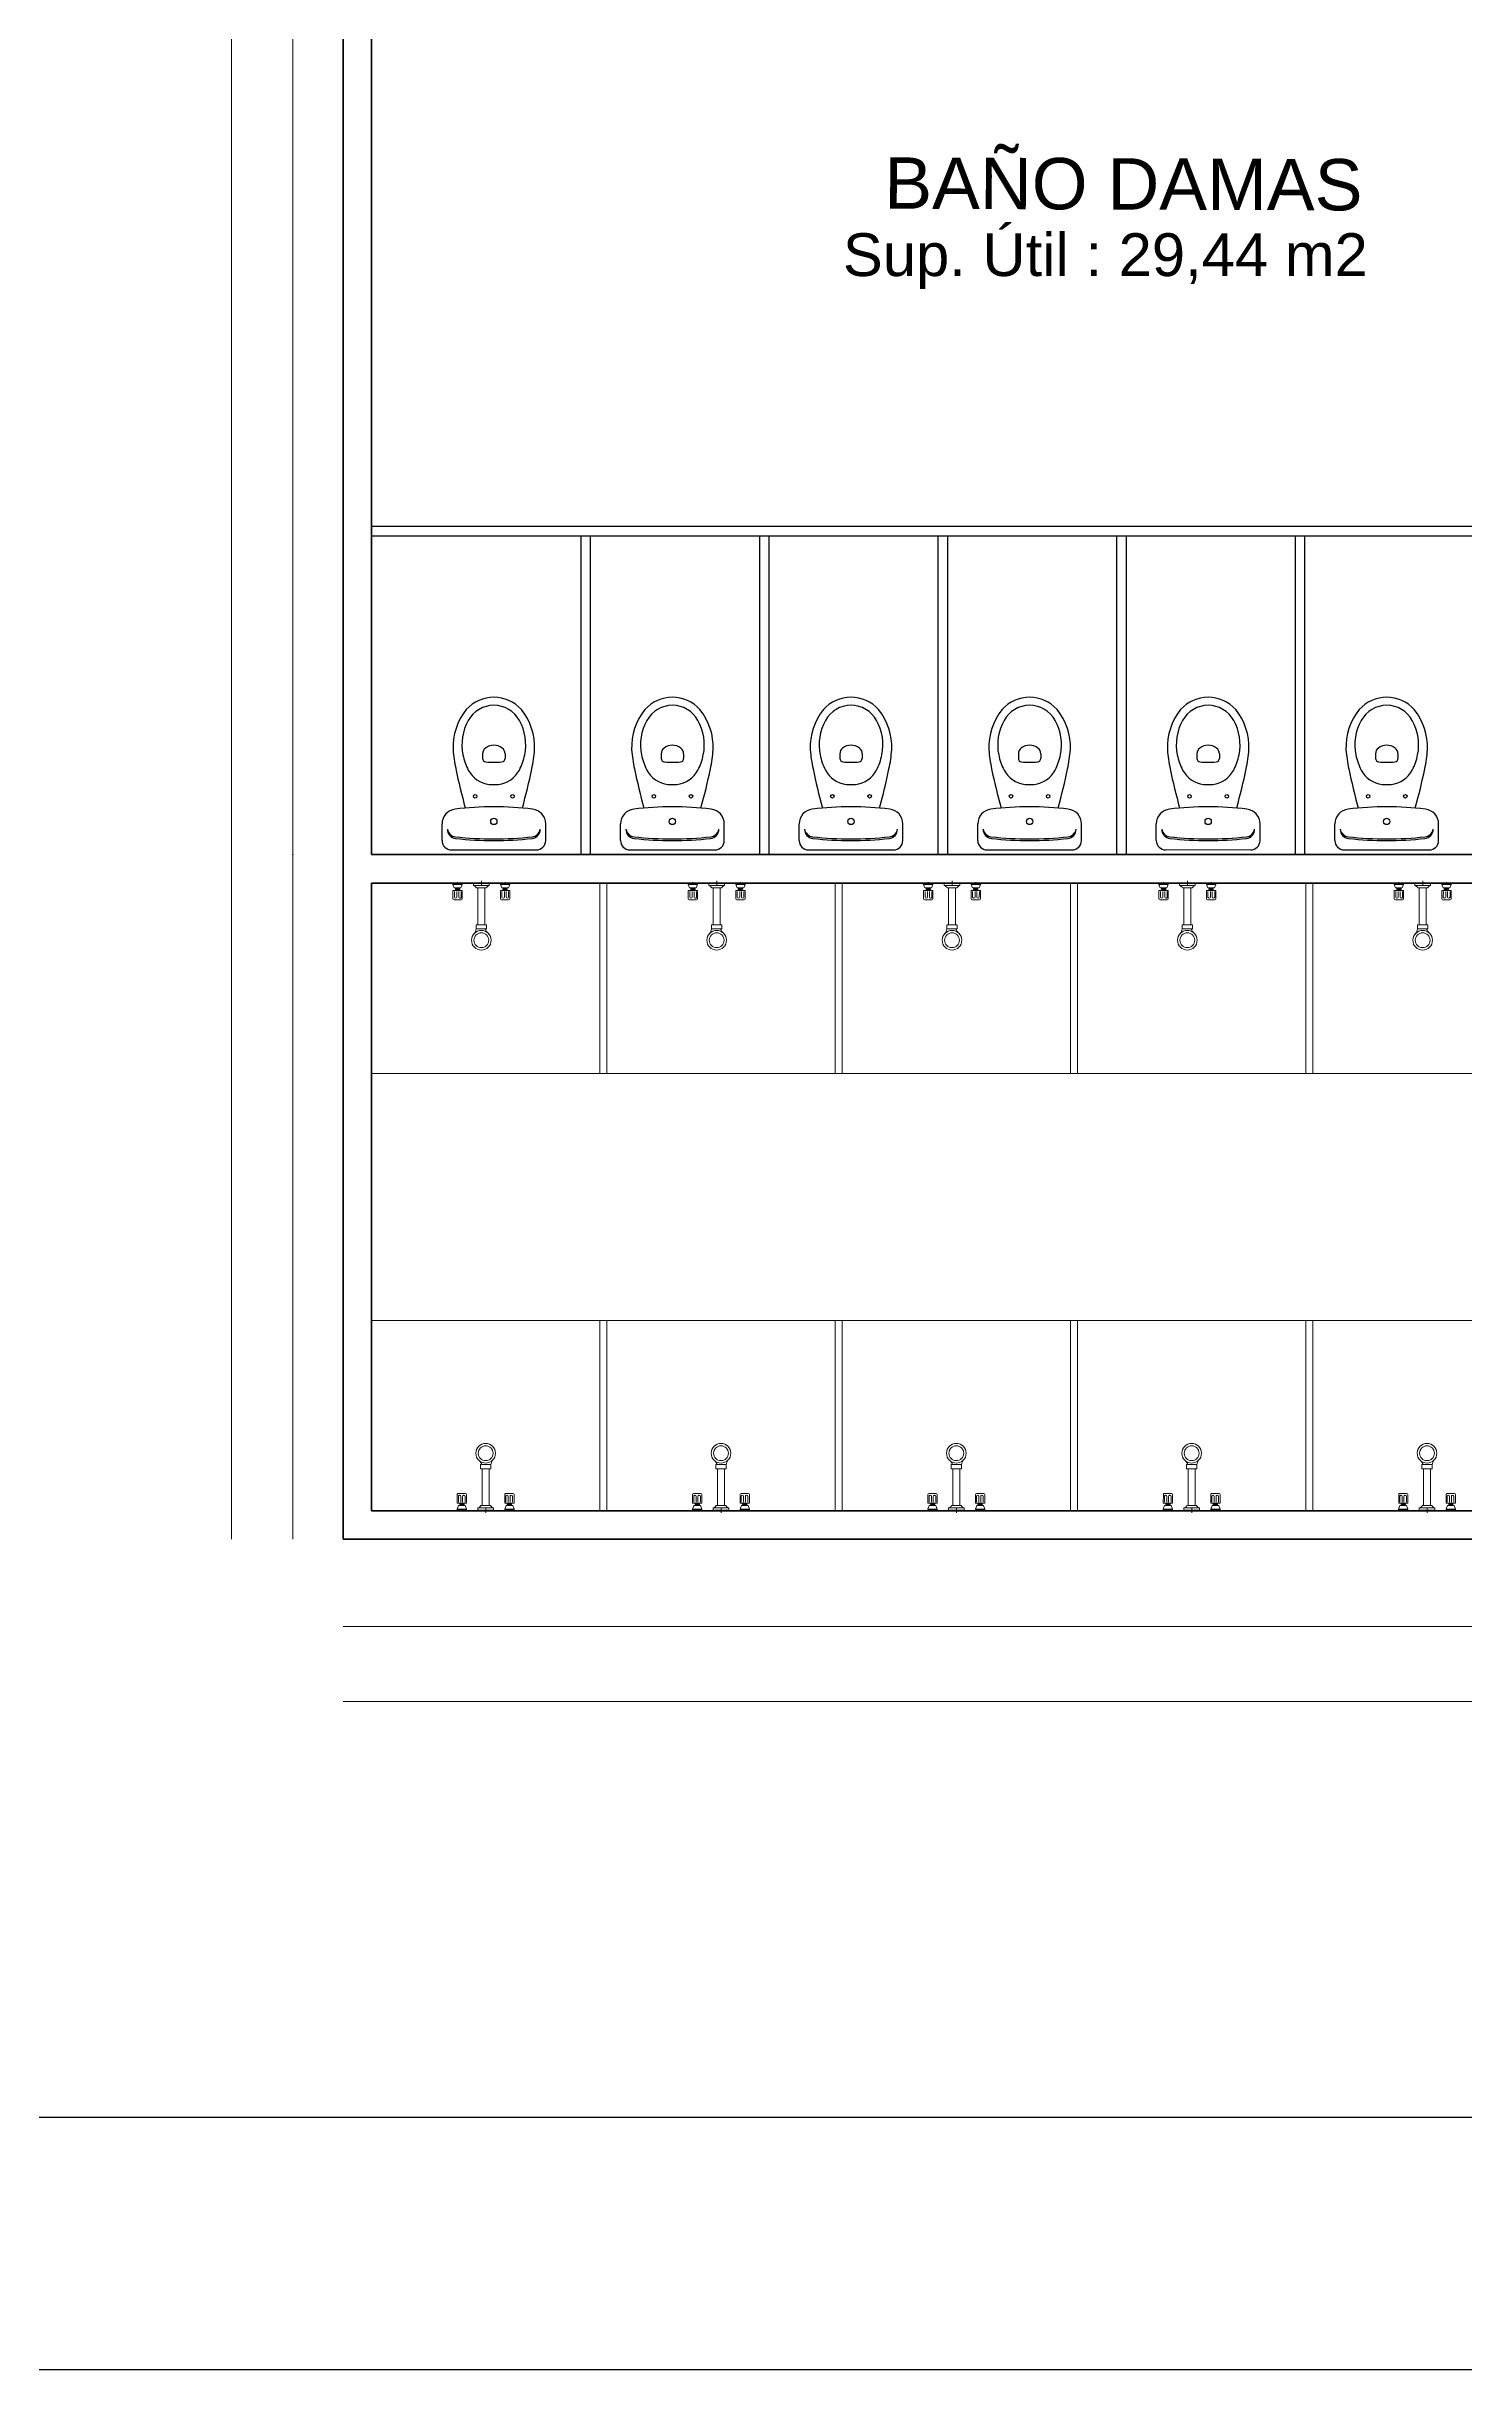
# Model space of a CAD drawing. Header units: inches. Extents: x -955375 to 106222, y -96450 to 64845.
# Drawn here: x 9387 to 15489, y 0 to 9996 of the extents above; entities that cross this region are included whole.
import ezdxf

# ---------------------------------------------------------------- set-up
doc = ezdxf.new("R2010")
doc.units = ezdxf.units.IN
doc.header["$MEASUREMENT"] = 0
doc.linetypes.add('CONTINUA', pattern=[0])
for name, color, linetype, lineweight in [('0.13', 109, 'Continuous', 13), ('ACHUTECH', 24, 'Continuous', 18), ('muebles', 7, 'Continuous', 18)]:
    doc.layers.add(name, color=color, linetype=linetype, lineweight=lineweight)
for name, color, linetype in [('023_MUROS_2', 7, 'Continuous'), ('101_FORMATO_E', 7, 'Continuous'), ('A_TEXTOLOCAL', 3, 'Continuous'), ('DIBUJO', 2, 'Continuous')]:
    doc.layers.add(name, color=color, linetype=linetype)
doc.styles.get("Standard").update_dxf_attribs({"font": 'isocp2.shx'})
doc.styles.add('TEXTO-100', font='romans.shx', dxfattribs={"height": 0.15})
doc.dimstyles.new('SUPERPEQUEÑA', dxfattribs={"dimtxt": 0.1, "dimasz": 0.05, "dimexe": 0.1, "dimexo": 0.15, "dimgap": 0.05, "dimtad": 1, "dimzin": 0, "dimdsep": 46, "dimtxsty": 'Standard', "dimblk1": 'CRUZZ', "dimblk2": 'CRUZZ', "dimsah": 1, "dimcen": 0.03, "dimse1": 1, "dimse2": 1, "dimclrd": 109, "dimclre": 4, "dimclrt": 173, "dimadec": 0, "dimazin": 0, "dimtfac": 1, "dimtix": 1, "dimtmove": 1, "dimatfit": 3, "dimldrblk": 'CRUZZ', "dimfxl": 1, "dimtolj": 1, "dimtzin": 0, "dimlwd": -1, "dimarcsym": 0})

# ---------------------------------------------------------------- blocks, each defined once
blk = doc.blocks.new('A$C06D66FD6')
at = {"layer": '0.13', "color": 7}
for p, q in [((0.0153452460000381, 0.2388521839406508), (0.0103444857850264, 0.2388500756006522)), ((0.0103452464444445, 0.2388500759213343), (0.0103616146290051, 0.2000264679302006)), ((0.0153616141845987, 0.2000285759494886), (0.0103616146290051, 0.2000264679302006)), ((0.0153452460000381, 0.2388521839406508), (0.0153616141845987, 0.2000285759494886)), ((0.0303444857850082, 0.2054843606889278), (0.0303444857850082, 0.2334469920859874)), ((0.0341524651237251, 0.2273445234032749), (0.0303444857850082, 0.2273445234032749)), ((0.0341524651237251, 0.2113445234032838), (0.0303444857850082, 0.2113445234032838)), ((0.0371524651237678, 0.2283445234032797), (0.0341524651237251, 0.2283445234032797)), ((0.0341524651237251, 0.2283445234032797), (0.0341524651237251, 0.210344523403279)), ((0.0371524651237678, 0.210344523403279), (0.0341524651237251, 0.210344523403279)), ((0.0371524651237678, 0.2283445234032797), (0.0371524651237678, 0.210344523403279)), ((0.040704661469249, 0.2233445234032843), (0.0371524651237678, 0.2233445234032558)), ((0.0407026490005365, 0.2153445234032745), (0.0371524651237678, 0.2153445234032745)), ((0.0406987913582953, 0.2000095573011436), (0.0407085191114902, 0.2386794895054152)), ((0.0204094580935816, 0.1194294695423821), (-1.584094889e-06, 0.1194294695423821)), ((0.0204094580935816, 0.1524393231523504), (0.0104094580935907, 0.1524393231523504)), ((0.0104094580935907, 0.1524393231523504), (0.0104094580935907, 0.0864196159324138)), ((0.0204094580935816, 0.1524393231523504), (0.0204094580935816, 0.0864196159324138)), ((0.0304094580935726, 0.1394294695423923), (0.0304094580935726, 0.0994294695423719)), ((0.1853336575297817, 0.1344294695423969), (0.0304094580935726, 0.1344294695423684)), ((0.1853336575297817, 0.1044294695423957), (0.0304094580935726, 0.1044294695423957)), ((0.1853336575297817, 0.0995781217561955), (0.1853336575297817, 0.1395781217561876)), ((0.1881077657687911, 0.1417724560821796), (0.2006755105919638, 0.1417724560821796)), ((0.2026755105850952, 0.0990864830025657), (0.2026755105920301, 0.1397724560821985)), ((0.0153452460000381, 0.0388521839406622), (0.0103444857850264, 0.0388500756006351)), ((0.0103452464444445, 0.0388500759213457), (0.0103616146290051, 2.64679301836e-05)), ((0.0153616141845987, 2.85759495e-05), (0.0103616146290051, 2.64679301836e-05)), ((0.0204094580935816, 0.0864196159324138), (0.0104094580935907, 0.0864196159324138)), ((0.0153452460000381, 0.0388521839406622), (0.0153616141845987, 2.85759495e-05)), ((0.0303444857850082, 0.0054843606889108), (0.0303444857850082, 0.0334469920859704)), ((0.0341524651237251, 0.0273445234032863), (0.0303444857850082, 0.0273445234032863)), ((0.0341524651237251, 0.0113445234032668), (0.0303444857850082, 0.0113445234032952)), ((0.0371524651237678, 0.0283445234032911), (0.0341524651237251, 0.0283445234032627)), ((0.0341524651237251, 0.0283445234032911), (0.0341524651237251, 0.010344523403262)), ((0.0371524651237678, 0.010344523403262), (0.0341524651237251, 0.010344523403262)), ((0.0371524651237678, 0.0283445234032911), (0.0371524651237678, 0.010344523403262)), ((0.040704661469249, 0.0233445234032672), (0.0371524651237678, 0.0233445234032672)), ((0.0407026490005365, 0.0153445234032859), (0.0371524651237678, 0.0153445234032859)), ((0.0406987913582953, 9.5573011549e-06), (0.0407085191114902, 0.0386794895053981)), ((0.1876293627536825, 0.0970864830094058), (0.2006755105851425, 0.0970864830025562))]:
    blk.add_line(p, q, dxfattribs=at)
for points in [[(0.0144194507129214, 0.2194294695423764), (0.0063336800781144, 0.2194294695424048)], [(0.0153452460000381, 0.2388521839406508), (0.0303444857850082, 0.2334469920859874)], [(0.0153616141845987, 0.2000285759494886), (0.0303444857850082, 0.2054843606889278)], [(0.0144194507129214, 0.0194294695423878), (0.0063336800781144, 0.0194294695423878)], [(0.0153452460000381, 0.0388521839406622), (0.0303444857850082, 0.0334469920859704)], [(0.0153616141845987, 2.85759495e-05), (0.0303444857850082, 0.0054843606889108)]]:
    blk.add_lwpolyline(points, dxfattribs=at)
for points in [[(0.0407085191114902, 0.2386794895054152), (0.0762085179882206, 0.2386705591761427, -0.4142135623730951), (0.0807073858322838, 0.2341694273049484), (0.0806999221061915, 0.2044994948159058, -0.4142135623730951), (0.0761987902350256, 0.2000006269718995), (0.0406987913582953, 0.2000095573011436)], [(0.0450769353146825, 0.2063081881659343), (0.06879566437407901, 0.2063022215161254, 0.4142135623730951), (0.0736968968560632, 0.2112009887240731), (0.0736969471678322, 0.2114009887177701, 0.4142135623730951), (0.0687981799597992, 0.2163022211997259), (0.0450794509004027, 0.2163081878495063)], [(0.0450814789192009, 0.224370003195105), (0.0688002079785974, 0.2243640365453245, 0.4142135623730951), (0.0737014404605816, 0.2292628037532722), (0.0737014907723506, 0.2294628037469408, 0.4142135623730951), (0.0688027235643176, 0.2343640362288966), (0.0450839945049211, 0.234370002878677)], [(0.0407085191114902, 0.0386794895053981), (0.0762085179882206, 0.038670559176154, -0.4142135623730951), (0.0807073858322838, 0.0341694273049598), (0.0806999221061915, 0.0044994948159172, -0.4142135623730951), (0.0761987902350256, 6.269718824e-07), (0.0406987913582953, 9.5573011549e-06)], [(0.0450769353146825, 0.0063081881659173), (0.06879566437407901, 0.0063022215161368, 0.4142135623730951), (0.0736968968560632, 0.0112009887240845), (0.0736969471678322, 0.0114009887177531, 0.4142135623730951), (0.0687981799597992, 0.0163022211997088), (0.0450794509004027, 0.0163081878495177)], [(0.0450814789192009, 0.0243700031951164), (0.0688002079785974, 0.0243640365453075, 0.4142135623730951), (0.0737014404605816, 0.0292628037532836), (0.0737014907723506, 0.0294628037469238, 0.4142135623730951), (0.0688027235643176, 0.0343640362288795), (0.0450839945049211, 0.0343700028786884)]]:
    blk.add_lwpolyline(points, format="xyb", dxfattribs=at)
for radius in [0.0412174756254081, 0.0312174756254081]:
    blk.add_circle((0.2505044091553827, 0.1194294695423821), radius, dxfattribs=at)
for centre, radius, start, end in [((0.0415648355507301, 0.158352197455315), 0.0219661575583629, 195.6155429403663, 239.4796856141413), ((0.0415648355507301, 0.080506741629506), 0.0219661575583043, 120.5203143858586, 164.3844570596337), ((0.1878336575297226, 0.0995781217561955), 0.0025000000000052, 180.0000000003255, 265.3126818759688), ((0.1878336575297226, 0.1392875285835657), 0.0025000000000028, 83.70524645722118, 173.3250060292484), ((0.2006755105919638, 0.13977245608217), 0.002, 0, 90), ((0.2006755105851425, 0.0990864830025657), 0.002, 270, 0), ((0.1924913923934355, 0.1714756175091168), 0.0369611630811287, 285.9939381075587, 316.861399565315), ((0.19825644632067, 0.0600234460994784), 0.0380334527270173, 52.18313136453732, 83.32779744678824)]:
    blk.add_arc(centre, radius, start, end, dxfattribs=at)
blk = doc.blocks.new('CRUZ')
at = {"layer": 'DIBUJO', "color": 7, "lineweight": -3}
for p, q in [((-0.2186156304733231, 0), (0.2186156304733231, 0)), ((0, 0.2186156304733231), (0, -0.2186156304733231))]:
    blk.add_line(p, q, dxfattribs=at)
at = {"layer": 'DIBUJO', "color": 7, "lineweight": -3, "const_width": 0.05}
blk.add_lwpolyline([(-0.025000000000091, 0, 1), (0.025000000000091, 0, 1)], format="xyb", close=True, dxfattribs=at)
blk = doc.blocks.new('CRUZZ')
at = {"layer": 'DIBUJO', "color": 3, "xscale": 10, "yscale": 10, "zscale": 10}
blk.add_blockref('CRUZ', (0, 0), dxfattribs=at)
blk = doc.blocks.new('*D223')
at = {"layer": 'ACHUTECH', "color": 7, "ltscale": 500, "transparency": 16777216}
blk.add_line((10663.15776349277, 3196.52165224497), (10785.79751003463, 3196.52165224497), dxfattribs=at)
at = {"layer": 'Defpoints', "color": 0, "linetype": 'CONTINUA', "ltscale": 500, "transparency": 16777216}
for p in [(10785.84751003463, 3695.17576956925), (10663.10776349278, 3572.43602302728), (10785.84751003463, 3196.52165224497)]:
    blk.add_point(p, dxfattribs=at)
at = {"layer": 'ACHUTECH', "color": 7, "linetype": 'CONTINUA', "ltscale": 500, "transparency": 16777216, "xscale": 0.05, "yscale": 0.05, "zscale": 0.05, "rotation": 180}
blk.add_blockref('CRUZZ', (10663.10776349278, 3196.52165224497), dxfattribs=at)
at = {"layer": 'ACHUTECH', "color": 7, "linetype": 'CONTINUA', "ltscale": 500, "transparency": 16777216, "xscale": 0.05, "yscale": 0.05, "zscale": 0.05}
blk.add_blockref('CRUZZ', (10785.84751003463, 3196.52165224497), dxfattribs=at)
at = {"layer": 'ACHUTECH', "color": 7, "linetype": 'CONTINUA', "lineweight": 13, "ltscale": 500, "transparency": 16777216, "insert": (10724.4776367637, 3196.61666700875), "char_height": 0.15, "attachment_point": 5}
blk.add_mtext('\\A1;122.74', dxfattribs=at)
blk = doc.blocks.new('*D224')
at = {"layer": 'ACHUTECH', "color": 7, "ltscale": 500, "transparency": 16777216}
blk.add_line((10785.89751003463, 3196.52165224497), (18866.16415738095, 3196.52165224497), dxfattribs=at)
at = {"layer": 'Defpoints', "color": 0, "linetype": 'CONTINUA', "ltscale": 500, "transparency": 16777216}
for p in [(10785.84751003463, 3695.17576956925), (18866.21415738095, 3695.17576956925), (18866.21415738095, 3196.52165224497)]:
    blk.add_point(p, dxfattribs=at)
at = {"layer": 'ACHUTECH', "color": 7, "linetype": 'CONTINUA', "ltscale": 500, "transparency": 16777216, "xscale": 0.05, "yscale": 0.05, "zscale": 0.05, "rotation": 180}
blk.add_blockref('CRUZZ', (10785.84751003463, 3196.52165224497), dxfattribs=at)
at = {"layer": 'ACHUTECH', "color": 7, "linetype": 'CONTINUA', "ltscale": 500, "transparency": 16777216, "xscale": 0.05, "yscale": 0.05, "zscale": 0.05}
blk.add_blockref('CRUZZ', (18866.21415738095, 3196.52165224497), dxfattribs=at)
at = {"layer": 'ACHUTECH', "color": 7, "linetype": 'CONTINUA', "lineweight": 13, "ltscale": 500, "transparency": 16777216, "insert": (14826.03083370779, 3196.61665224497), "char_height": 0.15, "attachment_point": 5}
blk.add_mtext('\\A1;8080.37', dxfattribs=at)
blk = doc.blocks.new('*D228')
at = {"layer": 'ACHUTECH', "color": 7, "ltscale": 500, "transparency": 16777216}
blk.add_line((10663.15776349277, 2874.553897418496), (26268.3937050831, 2874.553897418496), dxfattribs=at)
at = {"layer": 'Defpoints', "color": 0, "linetype": 'CONTINUA', "ltscale": 500, "transparency": 16777216}
for p in [(10663.10776349278, 3572.43602302728), (26268.4437050831, 3572.43602302728), (26268.4437050831, 2874.553897418496)]:
    blk.add_point(p, dxfattribs=at)
at = {"layer": 'ACHUTECH', "color": 7, "linetype": 'CONTINUA', "ltscale": 500, "transparency": 16777216, "xscale": 0.05, "yscale": 0.05, "zscale": 0.05, "rotation": 180}
blk.add_blockref('CRUZZ', (10663.10776349278, 2874.553897418496), dxfattribs=at)
at = {"layer": 'ACHUTECH', "color": 7, "linetype": 'CONTINUA', "ltscale": 500, "transparency": 16777216, "xscale": 0.05, "yscale": 0.05, "zscale": 0.05}
blk.add_blockref('CRUZZ', (26268.4437050831, 2874.553897418496), dxfattribs=at)
at = {"layer": 'ACHUTECH', "color": 7, "linetype": 'CONTINUA', "lineweight": 13, "ltscale": 500, "transparency": 16777216, "insert": (18465.77573428794, 2874.648897418496), "char_height": 0.15, "attachment_point": 5}
blk.add_mtext('\\A1;15605.34', dxfattribs=at)
blk = doc.blocks.new('*D229')
at = {"layer": 'ACHUTECH', "color": 7, "ltscale": 500, "transparency": 16777216}
blk.add_line((10446.83565404672, 3572.486023027282), (10446.83565404672, 3695.125769569252), dxfattribs=at)
at = {"layer": 'Defpoints', "color": 0, "linetype": 'CONTINUA', "ltscale": 500, "transparency": 16777216}
for p in [(10446.83565404672, 3695.175769569252), (10785.84751003417, 3695.175769569252), (10663.10776349278, 3572.436023027281)]:
    blk.add_point(p, dxfattribs=at)
at = {"layer": 'ACHUTECH', "color": 7, "linetype": 'CONTINUA', "ltscale": 500, "transparency": 16777216, "xscale": 0.05, "yscale": 0.05, "zscale": 0.05}
for p, rotation in [((10446.83565404672, 3695.175769569252), 90), ((10446.83565404672, 3572.436023027281), 270)]:
    blk.add_blockref('CRUZZ', p, dxfattribs=dict(at, rotation=rotation))
at = {"layer": 'ACHUTECH', "color": 7, "linetype": 'CONTINUA', "lineweight": 13, "ltscale": 500, "transparency": 16777216, "insert": (10446.74063928294, 3633.805896298263), "char_height": 0.15, "attachment_point": 5, "rotation": 90}
blk.add_mtext('\\A1;122.74', dxfattribs=at)
blk = doc.blocks.new('*D230')
at = {"layer": 'ACHUTECH', "color": 7, "ltscale": 500, "transparency": 16777216}
blk.add_line((10446.83565404672, 3695.225769569252), (10446.83565404672, 6395.400193492255), dxfattribs=at)
at = {"layer": 'Defpoints', "color": 0, "linetype": 'CONTINUA', "ltscale": 500, "transparency": 16777216}
for p in [(10446.83565404672, 6395.450193492255), (10785.84751003464, 6395.450193492255), (10785.84751003417, 3695.175769569252)]:
    blk.add_point(p, dxfattribs=at)
at = {"layer": 'ACHUTECH', "color": 7, "linetype": 'CONTINUA', "ltscale": 500, "transparency": 16777216, "xscale": 0.05, "yscale": 0.05, "zscale": 0.05}
for p, rotation in [((10446.83565404672, 6395.450193492255), 90), ((10446.83565404672, 3695.175769569252), 270)]:
    blk.add_blockref('CRUZZ', p, dxfattribs=dict(at, rotation=rotation))
at = {"layer": 'ACHUTECH', "color": 7, "linetype": 'CONTINUA', "lineweight": 13, "ltscale": 500, "transparency": 16777216, "insert": (10446.74063928294, 5045.312981530749), "char_height": 0.15, "attachment_point": 5, "rotation": 90}
blk.add_mtext('\\A1;2700.27', dxfattribs=at)
blk = doc.blocks.new('*D231')
at = {"layer": 'ACHUTECH', "color": 7, "ltscale": 500, "transparency": 16777216}
blk.add_line((10446.83565404672, 6395.500193492256), (10446.83565404672, 6518.13994003443), dxfattribs=at)
at = {"layer": 'Defpoints', "color": 0, "linetype": 'CONTINUA', "ltscale": 500, "transparency": 16777216}
for p in [(10446.83565404672, 6518.18994003443), (10785.84751003464, 6518.18994003443), (10785.84751003464, 6395.450193492255)]:
    blk.add_point(p, dxfattribs=at)
at = {"layer": 'ACHUTECH', "color": 7, "linetype": 'CONTINUA', "ltscale": 500, "transparency": 16777216, "xscale": 0.05, "yscale": 0.05, "zscale": 0.05}
for p, rotation in [((10446.83565404672, 6518.18994003443), 90), ((10446.83565404672, 6395.450193492255), 270)]:
    blk.add_blockref('CRUZZ', p, dxfattribs=dict(at, rotation=rotation))
at = {"layer": 'ACHUTECH', "color": 7, "linetype": 'CONTINUA', "lineweight": 13, "ltscale": 500, "transparency": 16777216, "insert": (10446.74063928294, 6456.820066763337), "char_height": 0.15, "attachment_point": 5, "rotation": 90}
blk.add_mtext('\\A1;122.74', dxfattribs=at)
blk = doc.blocks.new('*D232')
at = {"layer": 'ACHUTECH', "color": 7, "ltscale": 500, "transparency": 16777216}
blk.add_line((10446.83565404672, 6518.23994003443), (10446.83565404672, 10885.62925448582), dxfattribs=at)
at = {"layer": 'Defpoints', "color": 0, "linetype": 'CONTINUA', "ltscale": 500, "transparency": 16777216}
for p in [(10446.83565404672, 10885.67925448582), (10785.84751003499, 10885.67925448582), (10785.84751003464, 6518.18994003443)]:
    blk.add_point(p, dxfattribs=at)
at = {"layer": 'ACHUTECH', "color": 7, "linetype": 'CONTINUA', "ltscale": 500, "transparency": 16777216, "xscale": 0.05, "yscale": 0.05, "zscale": 0.05}
for p, rotation in [((10446.83565404672, 10885.67925448582), 90), ((10446.83565404672, 6518.18994003443), 270)]:
    blk.add_blockref('CRUZZ', p, dxfattribs=dict(at, rotation=rotation))
at = {"layer": 'ACHUTECH', "color": 7, "linetype": 'CONTINUA', "lineweight": 13, "ltscale": 500, "transparency": 16777216, "insert": (10446.74065404672, 8701.934597260122), "char_height": 0.15, "attachment_point": 5, "rotation": 90}
blk.add_mtext('\\A1;4367.49', dxfattribs=at)
blk = doc.blocks.new('*D240')
at = {"layer": 'ACHUTECH', "color": 7, "ltscale": 500, "transparency": 16777216}
blk.add_line((10183.45674629655, 3572.486023027282), (10183.45674629655, 11008.36900102829), dxfattribs=at)
at = {"layer": 'Defpoints', "color": 0, "linetype": 'CONTINUA', "ltscale": 500, "transparency": 16777216}
for p in [(10183.45674629655, 11008.41900102829), (10663.10776349278, 11008.41900102829), (10663.10776349278, 3572.436023027281)]:
    blk.add_point(p, dxfattribs=at)
at = {"layer": 'ACHUTECH', "color": 7, "linetype": 'CONTINUA', "ltscale": 500, "transparency": 16777216, "xscale": 0.05, "yscale": 0.05, "zscale": 0.05}
for p, rotation in [((10183.45674629655, 11008.41900102829), 90), ((10183.45674629655, 3572.436023027281), 270)]:
    blk.add_blockref('CRUZZ', p, dxfattribs=dict(at, rotation=rotation))
at = {"layer": 'ACHUTECH', "color": 7, "linetype": 'CONTINUA', "lineweight": 13, "ltscale": 500, "transparency": 16777216, "insert": (10183.36174629655, 7290.427512027781), "char_height": 0.15, "attachment_point": 5, "rotation": 90}
blk.add_mtext('\\A1;7435.98', dxfattribs=at)

msp = doc.modelspace()

# ---------------------------------------------------------------- linework, layer by layer
at = {"color": 7}
for p, q in [((17853.61124840957, 7929.697025266993), (10785.84751003463, 7929.697025266876)), ((17853.61124840957, 7888.783776419761), (10785.84751003463, 7888.783776419557)), ((11685.93898467585, 7888.783776419645), (11685.93898467585, 6518.189940034426)), ((11726.85223352314, 7888.783776419645), (11726.85223352314, 6518.189940034426)), ((12454.34093958991, 7888.783776419761), (12454.34093958991, 6518.189940034426)), ((12495.25418843719, 7888.783776419761), (12495.25418843719, 6518.189940034426)), ((13222.74289450396, 7888.783776419761), (13222.74289450396, 6518.189940034426)), ((13263.65614335078, 7888.783776419761), (13263.65614335124, 6518.189940034426)), ((13991.14484941742, 7888.783776419761), (13991.14484941742, 6518.189940034426)), ((14032.05809826436, 7888.783776419761), (14032.05809826483, 6518.189940034426)), ((14759.54680433112, 7888.783776419907), (14759.54680433112, 6518.189940034659)), ((14800.46005317841, 7888.783776419907), (14800.46005317841, 6518.189940034659)), ((11263.8465478039, 6952.677099782639), (11263.8465478039, 6932.543961181742)), ((11360.08609117695, 6952.677099782639), (11360.08609117695, 6932.543961181742)), ((12032.24850271795, 6952.677099782639), (12032.24850271795, 6932.543961181742)), ((12128.48804609088, 6952.677099782639), (12128.48804609088, 6932.543961181742)), ((12800.65045763142, 6952.677099782639), (12800.65045763142, 6932.543961181742)), ((12896.89000100469, 6952.677099782639), (12896.89000100469, 6932.543961181742)), ((13569.05241254512, 6952.677099782639), (13569.05241254512, 6932.543961181742)), ((13665.29195591828, 6952.677099782639), (13665.29195591828, 6932.543961181742)), ((14337.45436745882, 6952.677099782639), (14337.45436745882, 6932.543961181742)), ((14433.69391083175, 6952.677099782639), (14433.69391083175, 6932.543961181742)), ((15105.85632237264, 6952.677099782639), (15105.85632237264, 6932.543961181742)), ((15202.0958657458, 6952.677099782639), (15202.0958657458, 6932.543961181742)), ((11088.91112775836, 6578.746374160961), (11088.91112775836, 6650.518023048004)), ((11535.02151110341, 6578.746374160961), (11535.02151110341, 6650.518023048004)), ((11857.31308267241, 6578.746374160961), (11857.31308267241, 6650.518023048004)), ((12303.42346601734, 6578.746374160961), (12303.42346601734, 6650.518023048004)), ((12625.715037586, 6578.746374160961), (12625.715037586, 6650.518023048004)), ((13071.82542093104, 6578.746374160961), (13071.82542093104, 6650.518023048004)), ((13394.11699249947, 6578.746374160961), (13394.11699249947, 6650.518023048004)), ((13840.22737584451, 6578.746374160961), (13840.22737584451, 6650.518023048004)), ((14162.51894741317, 6578.746374160961), (14162.51894741317, 6650.518023048004)), ((14608.62933075809, 6578.746374160961), (14608.62933075809, 6650.518023048004)), ((14930.92090232722, 6578.746374160961), (14930.92090232722, 6650.518023048004)), ((15377.03128567226, 6578.746374160961), (15377.03128567226, 6650.518023048004)), ((11129.01093754663, 6538.646564458104), (11494.92170131491, 6538.646564458104)), ((11897.41289246091, 6538.646564458104), (12263.32365622907, 6538.646564458104)), ((12665.81484737438, 6538.646564458104), (13031.72561114254, 6538.646564458104)), ((13434.21680228785, 6538.646564458104), (13800.12756605624, 6538.646564458104)), ((14971.0207121156, 6538.646564458104), (15336.93147588388, 6538.646564458104))]:
    msp.add_line(p, q, dxfattribs=at)
for centre, radius in [((11231.76670009227, 6769.220470376611), 7.518714322996701), ((11392.16593888846, 6769.220470376611), 7.518714322996701), ((12000.16865500632, 6769.220470376611), 7.518714322996701), ((12160.56789380263, 6769.220470376611), 7.518714322996701), ((12768.57060991979, 6769.220470376611), 7.518714322996701), ((12928.96984871609, 6769.220470376611), 7.518714322996701), ((13536.97256483349, 6769.220470376611), 7.518714322996701), ((13697.37180362991, 6769.220470376611), 7.518714322996701), ((14305.37451974707, 6769.220470376611), 7.518714322996701), ((14465.77375854338, 6769.220470376611), 7.518714322996701), ((15073.77647466124, 6769.220470376611), 7.518714322996701), ((15234.17571345743, 6769.220470376611), 7.518714322996701), ((11311.96631943089, 6660.950984100542), 13.53368578139402), ((11311.96631943089, 6660.950984100542), 13.53368578139402), ((12080.36827434482, 6660.950984100658), 13.53368578139402), ((12080.36827434482, 6660.950984100658), 13.53368578139402), ((12848.7702292584, 6660.950984100658), 13.53368578139402), ((12848.7702292584, 6660.950984100658), 13.53368578139402), ((13617.17218417199, 6660.950984100658), 13.53368578139402), ((13617.17218417199, 6660.950984100658), 13.53368578139402), ((14385.57413908569, 6660.950984100658), 13.53368578139402), ((14385.57413908569, 6660.950984100658), 13.53368578139402), ((15153.97609399974, 6660.950984100658), 13.53368578139402), ((15153.97609399974, 6660.950984100658), 13.53368578139402)]:
    msp.add_circle(centre, radius, dxfattribs=at)
for centre, radius, start, end in [((11396.96791381707, 6980.098820922409), 260.6487631972182, 141.2868661130513, 182.3028313752587), ((11311.96631943089, 7034.881709722336), 160.3992388905959, 42.43622734035106, 137.5637726596489), ((11311.96631943089, 7034.881709722336), 125.8865697925424, 29.11614746206221, 150.8838525379378), ((11226.96472504481, 6980.098820922409), 260.6487631972182, 357.6971686247412, 38.7131338869487), ((12165.36986873089, 6980.098820922525), 260.6487631972182, 141.2868661130513, 182.3028313752587), ((12080.36827434482, 7034.881709722336), 160.3992388905959, 42.43622734035106, 137.5637726596489), ((12080.36827434482, 7034.881709722336), 125.8865697925424, 29.11614746206221, 150.8838525379378), ((11995.36667995886, 6980.098820922525), 260.6487631972182, 357.6971686247412, 38.7131338869487), ((12933.77182364459, 6980.098820922525), 260.6487631972182, 141.2868661130513, 182.3028313752587), ((12848.7702292584, 7034.881709722336), 160.3992388905959, 42.43622734035106, 137.5637726596489), ((12848.7702292584, 7034.881709722336), 125.8865697925424, 29.11614746206221, 150.8838525379378), ((12763.76863487233, 6980.098820922525), 260.6487631972182, 357.6971686247412, 38.7131338869487), ((13702.17377855806, 6980.098820922525), 260.6487631972182, 141.2868661130513, 182.3028313752587), ((13617.17218417199, 7034.881709722336), 160.3992388905959, 42.43622734035106, 137.5637726596489), ((13617.17218417199, 7034.881709722336), 125.8865697925424, 29.11614746206221, 150.8838525379378), ((13532.17058978591, 6980.098820922525), 260.6487631972182, 357.6971686247412, 38.7131338869487), ((14470.57573347165, 6980.098820922525), 260.6487631972182, 141.2868661130513, 182.3028313752587), ((14385.57413908569, 7034.881709722336), 160.3992388905959, 42.43622734035106, 137.5637726596489), ((14385.57413908569, 7034.881709722336), 125.8865697925424, 29.11614746206221, 150.8838525379378), ((14300.57254469961, 6980.098820922525), 260.6487631972182, 357.6971686247412, 38.7131338869487), ((15238.97768838581, 6980.098820922525), 260.6487631972182, 141.2868661130513, 182.3028313752587), ((15153.97609399974, 7034.881709722336), 160.3992388905959, 42.43622734035106, 137.5637726596489), ((15153.97609399974, 7034.881709722336), 125.8865697925424, 29.11614746206221, 150.8838525379378), ((15068.97449961367, 6980.098820922525), 260.6487631972182, 357.6971686247412, 38.7131338869487), ((11391.16344365864, 6990.771919074214), 216.5389725023043, 150.8838525379378, 191.6195177917741), ((11232.7691952029, 6990.771919074214), 216.5389725023043, 348.3804822082258, 29.11614746206221), ((12159.5653985728, 6990.771919074214), 216.5389725023043, 150.8838525379378, 191.6195177917741), ((12001.17115011695, 6990.771919074214), 216.5389725023043, 348.3804822082258, 29.11614746206221), ((12927.96735348627, 6990.771919074214), 216.5389725023043, 150.8838525379378, 191.6195177917741), ((12769.57310503065, 6990.771919074214), 216.5389725023043, 348.3804822082258, 29.11614746206221), ((13696.36930839986, 6990.771919074214), 216.5389725023043, 150.8838525379378, 191.6195177917741), ((13537.97505994412, 6990.771919074214), 216.5389725023043, 348.3804822082258, 29.11614746206221), ((14464.77126331344, 6990.771919074214), 216.5389725023043, 150.8838525379378, 191.6195177917741), ((14306.37701485771, 6990.771919074214), 216.5389725023043, 348.3804822082258, 29.11614746206221), ((15233.17321822737, 6990.771919074214), 216.5389725023043, 150.8838525379378, 191.6195177917741), ((15074.77896977176, 6990.771919074214), 216.5389725023043, 348.3804822082258, 29.11614746206221), ((11736.27058217107, 7015.55633547873), 601.4971458397343, 184.3794034577328, 192.2906656987053), ((11424.54977125782, 6997.636999221781), 250.6238107665559, 191.6195176068362, 207.4026760565464), ((11293.92140505576, 6952.677099782639), 30.0748572919867, 126.8698967005232, 180), ((11278.88397637035, 6932.543961181742), 15.0374286459934, 180, 263.3508354579861), ((11311.96631943089, 6928.617213984086), 60.1497145839734, 53.13010329947683, 126.8698967005232), ((11311.96631943089, 7216.333348717082), 300.7485729198671, 263.3508354579861, 276.6491645420139), ((11345.04866249142, 6932.543961181742), 15.0374286459934, 276.6491645420139, 0), ((11330.01123380589, 6952.677099782639), 30.0748572919867, 0, 53.13010329947683), ((11199.38286760372, 6997.636999221781), 250.6238107665559, 332.5973239434536, 348.3804823931638), ((10887.66205669047, 7015.55633547873), 601.4971458397343, 347.7093343012947, 355.6205965422672), ((12504.67253708524, 7015.55633547873), 601.4971458397343, 184.3794034577328, 192.2906656987053), ((12192.95172617199, 6997.636999221781), 250.6238107665559, 191.6195176068362, 207.4026760565464), ((12062.32335996981, 6952.677099782639), 30.0748572919867, 126.8698967005232, 180), ((12047.28593128429, 6932.543961181742), 15.0374286459934, 180, 263.3508354579861), ((12080.36827434482, 6928.617213984086), 60.1497145839734, 53.13010329947683, 126.8698967005232), ((12080.36827434482, 7216.333348717082), 300.7485729198671, 263.3508354579861, 276.6491645420139), ((12113.45061740535, 6932.543961181742), 15.0374286459934, 276.6491645420139, 0), ((12098.41318871982, 6952.677099782639), 30.0748572919867, 0, 53.13010329947683), ((11967.78482251788, 6997.636999221781), 250.6238107665559, 332.5973239434536, 348.3804823931638), ((11656.06401160463, 7015.55633547873), 601.4971458397343, 347.7093343012947, 355.6205965422672), ((13273.07449199882, 7015.55633547873), 601.4971458397343, 184.3794034577328, 192.2906656987053), ((12961.35368108557, 6997.636999221781), 250.6238107665559, 191.6195176068362, 207.4026760565464), ((12830.72531488352, 6952.677099782639), 30.0748572919867, 126.8698967005232, 180), ((12815.68788619799, 6932.543961181742), 15.0374286459934, 180, 263.3508354579861), ((12848.7702292584, 6928.617213984086), 60.1497145839734, 53.13010329947683, 126.8698967005232), ((12848.7702292584, 7216.333348717082), 300.7485729198671, 263.3508354579861, 276.6491645420139), ((12881.85257231905, 6932.543961181742), 15.0374286459934, 276.6491645420139, 0), ((12866.81514363341, 6952.677099782639), 30.0748572919867, 0, 53.13010329947683), ((12736.18677743147, 6997.636999221781), 250.6238107665559, 332.5973239434536, 348.3804823931638), ((12424.4659665181, 7015.55633547873), 601.4971458397343, 347.7093343012947, 355.6205965422672), ((14041.47644691241, 7015.55633547873), 601.4971458397343, 184.3794034577328, 192.2906656987053), ((13729.75563599916, 6997.636999221781), 250.6238107665559, 191.6195176068362, 207.4026760565464), ((13599.1272697971, 6952.677099782639), 30.0748572919867, 126.8698967005232, 180), ((13584.08984111157, 6932.543961181742), 15.0374286459934, 180, 263.3508354579861), ((13617.17218417199, 6928.617213984086), 60.1497145839734, 53.13010329947683, 126.8698967005232), ((13617.17218417199, 7216.333348717082), 300.7485729198671, 263.3508354579861, 276.6491645420139), ((13650.25452723252, 6932.543961181742), 15.0374286459934, 276.6491645420139, 0), ((13635.21709854699, 6952.677099782639), 30.0748572919867, 0, 53.13010329947683), ((13504.58873234505, 6997.636999221781), 250.6238107665559, 332.5973239434536, 348.3804823931638), ((13192.8679214318, 7015.55633547873), 601.4971458397343, 347.7093343012947, 355.6205965422672), ((14809.87840182599, 7015.55633547873), 601.4971458397343, 184.3794034577328, 192.2906656987053), ((14498.15759091274, 6997.636999221781), 250.6238107665559, 191.6195176068362, 207.4026760565464), ((14367.52922471068, 6952.677099782639), 30.0748572919867, 126.8698967005232, 180), ((14352.49179602516, 6932.543961181742), 15.0374286459934, 180, 263.3508354579861), ((14385.57413908569, 6928.617213984086), 60.1497145839734, 53.13010329947683, 126.8698967005232), ((14385.57413908569, 7216.333348717082), 300.7485729198671, 263.3508354579861, 276.6491645420139), ((14418.65648214622, 6932.543961181742), 15.0374286459934, 276.6491645420139, 0), ((14403.61905346069, 6952.677099782639), 30.0748572919867, 0, 53.13010329947683), ((14272.99068725864, 6997.636999221781), 250.6238107665559, 332.5973239434536, 348.3804823931638), ((13961.26987634527, 7015.55633547873), 601.4971458397343, 347.7093343012947, 355.6205965422672), ((15578.28035673993, 7015.55633547873), 601.4971458397343, 184.3794034577328, 192.2906656987053), ((15266.55954582679, 6997.636999221781), 250.6238107665559, 191.6195176068362, 207.4026760565464), ((15135.93117962462, 6952.677099782639), 30.0748572919867, 126.8698967005232, 180), ((15120.89375093921, 6932.543961181742), 15.0374286459934, 180, 263.3508354579861), ((15153.97609399974, 6928.617213984086), 60.1497145839734, 53.13010329947683, 126.8698967005232), ((15153.97609399974, 7216.333348717082), 300.7485729198671, 263.3508354579861, 276.6491645420139), ((15187.05843706027, 6932.543961181742), 15.0374286459934, 276.6491645420139, 0), ((15172.02100837463, 6952.677099782639), 30.0748572919867, 0, 53.13010329947683), ((15041.39264217269, 6997.636999221781), 250.6238107665559, 332.5973239434536, 348.3804823931638), ((14729.67183125943, 7015.55633547873), 601.4971458397343, 347.7093343012947, 355.6205965422672), ((13603.83345368287, 7390.366487702937), 2506.238107665559, 191.5743861293608, 195.5439936497989), ((11304.94885270303, 6935.634680667201), 115.9068214139742, 207.4026760565464, 263.7580850926843), ((11311.96631943089, 6999.794376172387), 180.4491437519203, 263.7580850926843, 276.2419149073157), ((11318.98378615862, 6935.634680667201), 115.9068214139742, 276.2419149073157, 332.5973239434536), ((9020.099185178897, 7390.366487702937), 2506.238107665559, 344.4560063502011, 348.4256138706392), ((14372.23540859681, 7390.366487702937), 2506.238107665559, 191.5743861293608, 195.5439936497989), ((12073.35080761697, 6935.634680667317), 115.9068214139742, 207.4026760565464, 263.7580850926843), ((12080.36827434482, 6999.794376172387), 180.4491437519203, 263.7580850926843, 276.2419149073157), ((12087.3857410729, 6935.634680667317), 115.9068214139742, 276.2419149073157, 332.5973239434536), ((9788.501140092947, 7390.366487702937), 2506.238107665559, 344.4560063502011, 348.4256138706392), ((15140.63736351051, 7390.366487702937), 2506.238107665559, 191.5743861293608, 195.5439936497989), ((12841.75276253055, 6935.634680667317), 115.9068214139742, 207.4026760565464, 263.7580850926843), ((12848.7702292584, 6999.794376172387), 180.4491437519203, 263.7580850926843, 276.2419149073157), ((12855.78769598637, 6935.634680667317), 115.9068214139742, 276.2419149073157, 332.5973239434536), ((10556.90309500653, 7390.366487702937), 2506.238107665559, 344.4560063502011, 348.4256138706392), ((15909.03931842409, 7390.366487702937), 2506.238107665559, 191.5743861293608, 195.5439936497989), ((13610.15471744425, 6935.634680667317), 115.9068214139742, 207.4026760565464, 263.7580850926843), ((13617.17218417199, 6999.794376172387), 180.4491437519203, 263.7580850926843, 276.2419149073157), ((13624.18965089995, 6935.634680667317), 115.9068214139742, 276.2419149073157, 332.5973239434536), ((11325.30504992, 7390.366487702937), 2506.238107665559, 344.4560063502011, 348.4256138706392), ((16677.44127333768, 7390.366487702937), 2506.238107665559, 191.5743861293608, 195.5439936497989), ((14378.55667235772, 6935.634680667317), 115.9068214139742, 207.4026760565464, 263.7580850926843), ((14385.57413908569, 6999.794376172387), 180.4491437519203, 263.7580850926843, 276.2419149073157), ((14392.59160581342, 6935.634680667317), 115.9068214139742, 276.2419149073157, 332.5973239434536), ((12093.7070048337, 7390.366487702937), 2506.238107665559, 344.4560063502011, 348.4256138706392), ((17445.84322825173, 7390.366487702937), 2506.238107665559, 191.5743861293608, 195.5439936497989), ((15146.95862727189, 6935.634680667317), 115.9068214139742, 207.4026760565464, 263.7580850926843), ((15153.97609399974, 6999.794376172387), 180.4491437519203, 263.7580850926843, 276.2419149073157), ((15160.99356072759, 6935.634680667317), 115.9068214139742, 276.2419149073157, 332.5973239434536), ((12862.10895974775, 7390.366487702937), 2506.238107665559, 344.4560063502011, 348.4256138706392), ((11153.07082341978, 6650.518023048004), 64.1596955562383, 96.79305613268957, 180), ((11311.96631943089, 5316.604863092049), 1407.503321264978, 83.20694386731043, 96.79305613268957), ((11470.86181544188, 6650.518023048004), 64.1596955562383, 0, 83.20694386731043), ((11921.47277833371, 6650.518023048004), 64.1596955562383, 96.79305613268957, 180), ((12080.36827434482, 5316.604863092136), 1407.503321264978, 83.20694386731043, 96.79305613268957), ((12239.26377035604, 6650.518023048004), 64.1596955562383, 0, 83.20694386731043), ((12689.87473324729, 6650.518023048004), 64.1596955562383, 96.79305613268957, 180), ((12848.7702292584, 5316.604863092136), 1407.503321264978, 83.20694386731043, 96.79305613268957), ((13007.66572526963, 6650.518023048004), 64.1596955562383, 0, 83.20694386731043), ((13458.27668816088, 6650.518023048004), 64.1596955562383, 96.79305613268957, 180), ((13617.17218417199, 5316.604863092136), 1407.503321264978, 83.20694386731043, 96.79305613268957), ((13776.06768018321, 6650.518023048004), 64.1596955562383, 0, 83.20694386731043), ((14226.67864307446, 6650.518023048004), 64.1596955562383, 96.79305613268957, 180), ((14385.57413908569, 5316.604863092136), 1407.503321264978, 83.20694386731043, 96.79305613268957), ((14544.4696350968, 6650.518023048004), 64.1596955562383, 0, 83.20694386731043), ((14995.08059798863, 6650.518023048004), 64.1596955562383, 96.79305613268957, 180), ((15153.97609399974, 5316.604863092136), 1407.503321264978, 83.20694386731043, 96.79305613268957), ((15312.87159001085, 6650.518023048004), 64.1596955562383, 0, 83.20694386731043), ((11151.42925432819, 6634.737126886517), 40.09980972264893, 190.2428413606761, 263.7858613818868), ((11152.06832818983, 6627.60655470426), 40.09980972264893, 180, 263.7281164388455), ((11471.86431079089, 6627.60655470426), 40.09980972264893, 276.2718835611545, 0), ((11472.50338453334, 6634.737126886517), 40.09980972264893, 276.2141386181132, 349.7571586393239), ((11919.83120924236, 6634.737126886517), 40.09980972264893, 190.2428413606761, 263.7858613818868), ((11920.470283104, 6627.606554704376), 40.09980972264893, 180, 263.7281164388455), ((12240.26626570483, 6627.606554704376), 40.09980972264893, 276.2718835611545, 0), ((12240.90533944751, 6634.737126886517), 40.09980972264893, 276.2141386181132, 349.7571586393239), ((12688.23316415594, 6634.737126886517), 40.09980972264893, 190.2428413606761, 263.7858613818868), ((12688.87223801758, 6627.606554704376), 40.09980972264893, 180, 263.7281164388455), ((13008.66822061841, 6627.606554704376), 40.09980972264893, 276.2718835611545, 0), ((13009.30729436098, 6634.737126886517), 40.09980972264893, 276.2141386181132, 349.7571586393239), ((13456.63511906964, 6634.737126886517), 40.09980972264893, 190.2428413606761, 263.7858613818868), ((13457.27419293105, 6627.606554704376), 40.09980972264893, 180, 263.7281164388455), ((13777.070175532, 6627.606554704376), 40.09980972264893, 276.2718835611545, 0), ((13777.70924927468, 6634.737126886517), 40.09980972264893, 276.2141386181132, 349.7571586393239), ((14225.03707398311, 6634.737126886517), 40.09980972264893, 190.2428413606761, 263.7858613818868), ((14225.67614784475, 6627.606554704376), 40.09980972264893, 180, 263.7281164388455), ((14545.4721304457, 6627.606554704376), 40.09980972264893, 276.2718835611545, 0), ((14546.11120418826, 6634.737126886517), 40.09980972264893, 276.2141386181132, 349.7571586393239), ((14993.43902889716, 6634.737126886517), 40.09980972264893, 190.2428413606761, 263.7858613818868), ((14994.07810275869, 6627.606554704376), 40.09980972264893, 180, 263.7281164388455), ((15313.87408535963, 6627.606554704376), 40.09980972264893, 276.2718835611545, 0), ((15314.5131591022, 6634.737126886517), 40.09980972264893, 276.2141386181132, 349.7571586393239), ((11129.01093754663, 6578.746374160961), 40.09980972264893, 180, 270), ((11311.96631943089, 8082.489238776805), 1496.725397897872, 263.6694496282091, 276.3244776917988), ((11311.96631943089, 8082.489238776805), 1503.742864599335, 263.7281164388455, 276.2718835611545), ((11494.92170131491, 6578.746374160961), 40.09980972264893, 270, 0), ((11897.41289246091, 6578.746374160961), 40.09980972264893, 180, 270), ((12080.36827434482, 8082.489238776805), 1496.725397897872, 263.6694496282091, 276.3244776917988), ((12080.36827434482, 8082.489238776805), 1503.742864599335, 263.7281164388455, 276.2718835611545), ((12263.32365622907, 6578.746374160961), 40.09980972264893, 270, 0), ((12665.81484737438, 6578.746374160961), 40.09980972264893, 180, 270), ((12848.7702292584, 8082.489238776805), 1496.725397897872, 263.6694496282091, 276.3244776917988), ((12848.7702292584, 8082.489238776805), 1503.742864599335, 263.7281164388455, 276.2718835611545), ((13031.72561114254, 6578.746374160961), 40.09980972264893, 270, 0), ((13434.21680228785, 6578.746374160961), 40.09980972264893, 180, 270), ((13617.17218417199, 8082.489238776805), 1496.725397897872, 263.6694496282091, 276.3244776917988), ((13617.17218417199, 8082.489238776805), 1503.742864599335, 263.7281164388455, 276.2718835611545), ((13800.12756605624, 6578.746374160961), 40.09980972264893, 270, 0), ((14202.61875720143, 6578.746374160961), 40.09980972264893, 180, 270), ((14385.57413908569, 8082.489238776805), 1496.725397897872, 263.6694496282091, 276.3244776917988), ((14385.57413908569, 8082.489238776805), 1503.742864599335, 263.7281164388455, 276.2718835611545), ((14568.52952096983, 6578.746374160961), 40.09980972264893, 270, 0), ((14971.0207121156, 6578.746374160961), 40.09980972264893, 180, 270), ((15153.97609399974, 8082.489238776805), 1496.725397897872, 263.6694496282091, 276.3244776917988), ((15153.97609399974, 8082.489238776805), 1503.742864599335, 263.7281164388455, 276.2718835611545), ((15336.93147588388, 6578.746374160961), 40.09980972264893, 270, 0)]:
    msp.add_arc(centre, radius, start, end, dxfattribs=at)
at = {"layer": '023_MUROS_2', "color": 7, "lineweight": 50}
for p, q in [((10663.10776349278, 11008.41900102828), (10663.10776349278, 3572.43602302728)), ((10785.84751003463, 10885.6792544862), (10785.84751003463, 6518.189940034426)), ((10785.84751003463, 6518.189940034426), (17853.61124840957, 6518.189940034747)), ((10785.84751003463, 6395.450193492252), (17976.35099495189, 6395.450193492601)), ((10785.84751003463, 6395.450193492252), (10785.84751003417, 3695.17576956925)), ((18866.21415738095, 3695.17576956925), (10785.84751003463, 3695.17576956925)), ((26268.44370508263, 3572.43602302728), (10663.10776349278, 3572.43602302728)), ((10785.84751003463, 3572.436023027047), (17976.35099495189, 3572.436023027396)), ((10785.84751003463, 3572.436023027047), (17976.35099495189, 3572.436023027396))]:
    msp.add_line(p, q, dxfattribs=at)
at = {"layer": '101_FORMATO_E', "color": 7}
for p, q in [((1139.941933551963, 1086.095263811207), (105130.1038165922, 1086.095263811207)), ((1139.941933551963, 1086.095263811207), (105130.1038165922, 1086.095263811207)), ((-0.170368870254606, -0.3873414618428797), (106221.6059958284, -0.3873414618428797)), ((-0.170368870254606, -0.3873414618428797), (106221.6059958284, -0.3873414618428797))]:
    msp.add_line(p, q, dxfattribs=at)
at = {"layer": 'ACHUTECH', "color": 7, "linetype": 'CONTINUA', "lineweight": 13, "ltscale": 500}
for p, q in [((11767.76548237031, 6395.450193492252), (11767.76548236985, 5577.185216545717)), ((11798.45041900613, 6395.450193492252), (11798.45041900566, 5577.185216545717)), ((12780.3683913418, 6395.450193491757), (12780.36839134157, 5577.185216545106)), ((12811.0533279775, 6395.450193491757), (12811.05332797704, 5577.185216545106)), ((13792.97130031295, 6395.450193492252), (13792.97130031237, 5577.185216545717)), ((13823.65623694876, 6395.450193492252), (13823.65623694829, 5577.185216545717)), ((14805.57420928432, 6395.450193491757), (14805.57420928397, 5577.185216545106)), ((14805.57420928397, 6395.450193492252), (14805.57420928351, 5577.185216545717)), ((14836.25914592002, 6395.450193491757), (14836.25914591955, 5577.185216545106)), ((14836.25914591955, 6395.450193492252), (14836.25914591909, 5577.185216545717)), ((10785.84751003463, 5577.185216545804), (15848.86205489081, 5577.185216545804)), ((10785.8475100337, 4513.440746515727), (18866.21415738095, 4513.440746515727)), ((11767.76548237031, 4513.440746515727), (11767.76548236985, 3695.175769569018)), ((11798.45041900613, 4513.440746515727), (11798.45041900566, 3695.175769569018)), ((12780.3683913418, 4513.440746515087), (12780.36839134157, 3695.175769568523)), ((12811.0533279775, 4513.440746515087), (12811.05332797704, 3695.175769568406)), ((13792.97130031295, 4513.440746515727), (13792.97130031237, 3695.175769569018)), ((13823.65623694876, 4513.440746515727), (13823.65623694829, 3695.175769569018)), ((14805.57420928432, 4513.440746515087), (14805.57420928397, 3695.175769568523)), ((14805.57420928397, 4513.440746515727), (14805.57420928351, 3695.175769569018)), ((14836.25914592002, 4513.440746515087), (14836.25914591955, 3695.175769568406)), ((14836.25914591955, 4513.440746515727), (14836.25914591909, 3695.175769569018)), ((1139.941933551963, 1086.095263811207), (101428.450158812, 1086.095263811207))]:
    msp.add_line(p, q, dxfattribs=at)
at = {"layer": 'muebles', "color": 7}
msp.add_line((14202.61875720143, 6538.646564458104), (14568.52952096983, 6538.646564458104), dxfattribs=at)

# ---------------------------------------------------------------- block references
at = {"layer": 'ACHUTECH', "color": 7, "linetype": 'CONTINUA', "lineweight": 13, "ltscale": 500, "xscale": 1022.831221183081, "yscale": 1022.831221183081, "zscale": 1022.831221183081}
for p, rotation in [((11136.00333628548, 6406.097312226004), 270), ((12148.60624525697, 6406.09731222548), 270), ((13161.209154228, 6406.097312226091), 270), ((14173.81206319949, 6406.09731222548), 270), ((15186.41497217063, 6406.097312226208), 270), ((11398.96268637926, 3686.313458028148), 90), ((12411.5655953504, 3686.313458028148), 90), ((13424.16850432166, 3686.313458028148), 90), ((14436.77141329292, 3686.313458027915), 90), ((15449.37432226418, 3686.313458028148), 90)]:
    msp.add_blockref('A$C06D66FD6', p, dxfattribs=dict(at, rotation=rotation))

# ---------------------------------------------------------------- texts
at = {"color": 7, "insert": (12813.91912069376, 8952.343202877026), "char_height": 184.1096198129545, "width": 3003.667872464268, "attachment_point": 7}
msp.add_mtext('{\\fArial|b0|i0|c0|p34;Sup. Útil : 29,44 m2}', dxfattribs=at)
at = {"layer": 'A_TEXTOLOCAL', "color": 7, "insert": (15050.18505659688, 9510.936702922387), "char_height": 220.9315437755454, "width": 5909.33788010349, "attachment_point": 3, "rotation": 359.7791331870157, "style": 'TEXTO-100'}
msp.add_mtext('{\\fArial|b0|i0|c0|p34;BAÑO DAMAS}', dxfattribs=at)

# ---------------------------------------------------------------- dimensions: what is measured, and where the dimension line sits
at = {"layer": 'ACHUTECH', "color": 7, "linetype": 'CONTINUA', "lineweight": 13, "ltscale": 500}
for base, p1, p2, picture, middle in [((10183.45674629655, 11008.41900102829), (10663.10776349278, 3572.43602302728), (10663.10776349278, 11008.41900102828), '*D240', (10183.36174629655, 7290.427512027781)), ((10446.83565404672, 10885.67925448582), (10785.84751003463, 6518.189940034426), (10785.84751003498, 10885.67925448582), '*D232', (10446.74065404672, 8701.934597260122)), ((10446.83565404672, 6518.18994003443), (10785.84751003463, 6395.450193492252), (10785.84751003463, 6518.189940034426), '*D231', (10446.74063928294, 6456.820066763337)), ((10446.83565404672, 6395.450193492255), (10785.84751003417, 3695.17576956925), (10785.84751003463, 6395.450193492252), '*D230', (10446.74063928294, 5045.312981530749)), ((10446.83565404672, 3695.175769569252), (10663.10776349278, 3572.43602302728), (10785.84751003417, 3695.17576956925), '*D229', (10446.74063928294, 3633.805896298263))]:
    dim = msp.add_linear_dim(base=base, p1=p1, p2=p2, angle=90, dimstyle='SUPERPEQUEÑA', override={"dimtxt": 0.15, "dimgap": 0.02, "dimclrd": 7, "dimclrt": 7, "dimfxl": 0.2}, dxfattribs=at)
    dim.commit()
    dim.dimension.update_dxf_attribs({"geometry": picture, "text_midpoint": middle})
for base, p1, p2, picture, middle in [((10785.84751003463, 3196.52165224497), (10663.10776349278, 3572.43602302728), (10785.84751003463, 3695.17576956925), '*D223', (10724.4776367637, 3196.61666700875)), ((18866.21415738095, 3196.52165224497), (10785.84751003463, 3695.17576956925), (18866.21415738095, 3695.17576956925), '*D224', (14826.03083370779, 3196.61665224497)), ((26268.4437050831, 2874.553897418496), (10663.10776349278, 3572.43602302728), (26268.4437050831, 3572.43602302728), '*D228', (18465.77573428794, 2874.648897418496))]:
    dim = msp.add_linear_dim(base=base, p1=p1, p2=p2, dimstyle='SUPERPEQUEÑA', override={"dimtxt": 0.15, "dimgap": 0.02, "dimclrd": 7, "dimclrt": 7, "dimfxl": 0.2}, dxfattribs=at)
    dim.commit()
    dim.dimension.update_dxf_attribs({"geometry": picture, "text_midpoint": middle})

doc.saveas('drawing.dxf')
